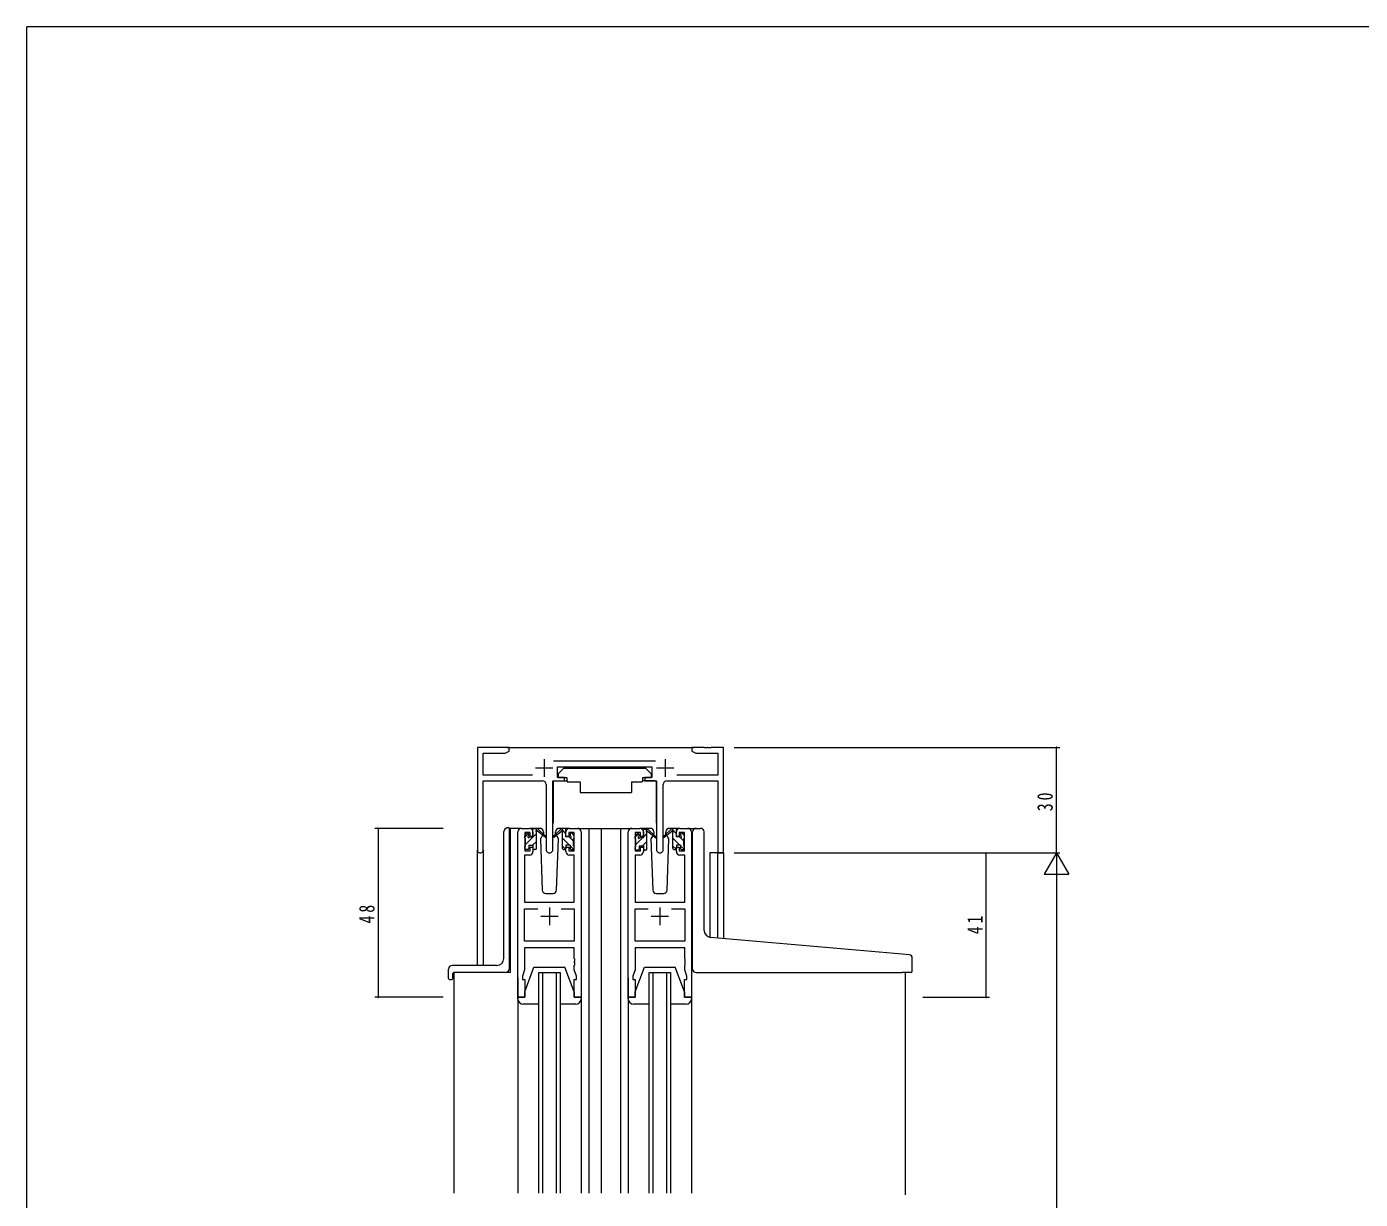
# Model space of a CAD drawing. Units: millimetres, scale not verified. Extents: x -567 to 567, y -403 to 403.
# Drawn here: x -562.7 to -183.4, y 65.5 to 399 of the extents above; entities that cross this region are included whole.
import ezdxf

# ---------------------------------------------------------------- set-up
doc = ezdxf.new("R2010")
doc.units = ezdxf.units.MM
doc.header["$LTSCALE"] = 2
for name, color, linetype, lineweight in [('0-1_YKK_ZWAK', 7, 'Continuous', 18), ('0-3_YKK_11', 7, 'Continuous', 18), ('0-4_YKK_12', 2, 'Continuous', 18), ('0-5_YKK_13', 4, 'Continuous', 18), ('0-6_YKK_D', 6, 'Continuous', 18)]:
    doc.layers.add(name, color=color, linetype=linetype, lineweight=lineweight)
doc.styles.add('ＭＳ ゴシック', font='')
doc.styles.get('ＭＳ ゴシック').set_extended_font_data('MS Gothic')

msp = doc.modelspace()

# ---------------------------------------------------------------- linework, layer by layer
at = {"layer": '0-1_YKK_ZWAK'}
for p in [(-562.726, -350.982), (537.274, 399.018)]:
    msp.add_line(p, (-562.726, 399.018), dxfattribs=at)
at = {"layer": '0-3_YKK_11'}
for p, q in [((-425.526, 194.018), (-434.526, 194.018)), ((-434.526, 194.018), (-434.526, 164.833)), ((-425.526, 193.018), (-425.526, 194.018)), ((-364.526, 194.018), (-368.068, 194.018)), ((-364.526, 164.018), (-364.526, 194.018)), ((-432.896, 192.388), (-426.617, 192.388)), ((-432.896, 186.148), (-432.896, 192.388)), ((-426.617, 192.388), (-425.526, 193.018)), ((-415.526, 190.718), (-415.526, 185.718)), ((-383.824, 190.148), (-412.834, 190.148)), ((-381.126, 190.718), (-381.126, 185.718)), ((-372.435, 192.388), (-366.156, 192.388)), ((-366.156, 192.388), (-366.156, 186.148)), ((-418.876, 186.148), (-432.896, 186.148)), ((-418.026, 188.218), (-413.026, 188.218)), ((-411.726, 185.518), (-411.726, 188.518)), ((-411.726, 188.518), (-384.926, 188.518)), ((-384.926, 188.518), (-384.926, 185.518)), ((-383.626, 188.218), (-378.626, 188.218)), ((-366.156, 186.148), (-377.776, 186.148)), ((-432.896, 184.518), (-415.976, 184.518)), ((-432.896, 164.833), (-432.896, 184.518)), ((-414.976, 183.518), (-414.976, 164.968)), ((-413.076, 164.968), (-413.076, 184.518)), ((-383.576, 184.518), (-383.576, 164.968)), ((-381.676, 164.968), (-381.676, 183.518)), ((-380.676, 184.518), (-366.156, 184.518)), ((-366.156, 184.518), (-366.156, 164.018)), ((-422.026, 171.018), (-419.726, 171.018)), ((-408.326, 171.018), (-406.026, 171.018)), ((-390.626, 171.018), (-388.326, 171.018)), ((-376.926, 171.018), (-374.626, 171.018)), ((-423.026, 123.018), (-423.026, 170.018)), ((-419.526, 169.818), (-421.026, 169.818)), ((-421.026, 169.818), (-421.026, 164.618)), ((-407.026, 164.618), (-407.026, 169.818)), ((-405.026, 170.018), (-405.026, 123.018)), ((-391.626, 123.018), (-391.626, 170.018)), ((-389.626, 169.818), (-389.626, 164.618)), ((-388.126, 169.818), (-389.626, 169.818)), ((-375.626, 164.618), (-375.626, 169.818)), ((-373.626, 170.018), (-373.626, 123.018)), ((-419.726, 163.418), (-421.096, 163.418)), ((-421.096, 163.418), (-421.096, 150.018)), ((-421.026, 164.618), (-419.526, 164.618)), ((-418.726, 165.718), (-418.726, 164.418)), ((-409.326, 164.418), (-409.326, 165.718)), ((-406.956, 163.418), (-408.326, 163.418)), ((-406.956, 150.018), (-406.956, 163.418)), ((-388.326, 163.418), (-389.696, 163.418)), ((-389.696, 163.418), (-389.696, 150.018)), ((-389.626, 164.618), (-388.126, 164.618)), ((-387.326, 165.718), (-387.326, 164.418)), ((-377.926, 164.418), (-377.926, 165.718)), ((-375.556, 163.418), (-376.926, 163.418)), ((-375.556, 150.018), (-375.556, 163.418)), ((-366.156, 164.018), (-364.526, 164.018)), ((-421.096, 150.018), (-406.956, 150.018)), ((-421.096, 148.088), (-417.376, 148.088)), ((-421.096, 138.948), (-421.096, 148.088)), ((-414.026, 148.518), (-414.026, 143.518)), ((-410.676, 148.088), (-406.956, 148.088)), ((-410.676, 148.088), (-406.956, 148.088)), ((-406.956, 148.088), (-406.956, 138.948)), ((-389.696, 150.018), (-375.556, 150.018)), ((-389.696, 148.088), (-385.976, 148.088)), ((-389.696, 138.948), (-389.696, 148.088)), ((-382.626, 148.518), (-382.626, 143.518)), ((-379.276, 148.088), (-375.556, 148.088)), ((-379.276, 148.088), (-375.556, 148.088)), ((-375.556, 148.088), (-375.556, 138.948)), ((-416.526, 146.018), (-411.526, 146.018)), ((-385.126, 146.018), (-380.126, 146.018)), ((-406.956, 138.948), (-421.096, 138.948)), ((-421.096, 137.018), (-421.096, 130.749)), ((-406.956, 137.018), (-421.096, 137.018)), ((-406.956, 133.976), (-406.956, 137.018)), ((-375.556, 138.948), (-389.696, 138.948)), ((-389.696, 137.018), (-389.696, 130.749)), ((-375.556, 137.018), (-389.696, 137.018)), ((-375.556, 133.976), (-375.556, 137.018)), ((-375.436, 132.243), (-375.436, 132.793)), ((-421.096, 130.749), (-421.726, 129.018)), ((-406.326, 129.018), (-406.956, 130.749)), ((-389.696, 130.749), (-390.326, 129.018)), ((-374.926, 129.018), (-375.556, 130.749)), ((-405.026, 123.018), (-407.026, 123.018))]:
    msp.add_line(p, q, dxfattribs=at)
for points in [[(-368.068, 194.018), (-368.251, 193.898), (-368.801, 193.898), (-368.984, 194.018), (-369.068, 194.018), (-369.251, 193.898), (-369.801, 193.898), (-369.984, 194.018), (-373.526, 194.018), (-373.526, 193.018), (-372.435, 192.388)], [(-413.076, 184.518), (-409.726, 184.518), (-409.726, 185.518), (-411.726, 185.518)], [(-384.926, 185.518), (-386.926, 185.518), (-386.926, 184.518), (-383.576, 184.518)], [(-418.726, 170.018), (-418.726, 168.718), (-419.526, 168.718), (-419.526, 169.818)], [(-407.026, 169.818), (-408.526, 169.818), (-408.526, 168.718), (-409.326, 168.718), (-409.326, 170.018)], [(-387.326, 170.018), (-387.326, 168.718), (-388.126, 168.718), (-388.126, 169.818)], [(-375.626, 169.818), (-377.126, 169.818), (-377.126, 168.718), (-377.926, 168.718), (-377.926, 170.018)], [(-419.526, 164.618), (-419.526, 165.718), (-418.726, 165.718)], [(-409.326, 165.718), (-408.526, 165.718), (-408.526, 164.618), (-407.026, 164.618)], [(-388.126, 164.618), (-388.126, 165.718), (-387.326, 165.718)], [(-377.926, 165.718), (-377.126, 165.718), (-377.126, 164.618), (-375.626, 164.618)], [(-406.836, 132.793), (-406.956, 132.976), (-406.956, 133.059), (-406.836, 133.243), (-406.836, 133.793), (-406.956, 133.976)], [(-406.956, 130.749), (-406.956, 132.059), (-406.836, 132.243), (-406.836, 132.793)], [(-375.436, 132.793), (-375.556, 132.976), (-375.556, 133.059), (-375.436, 133.243), (-375.436, 133.793), (-375.556, 133.976)], [(-421.726, 129.018), (-421.726, 128.018), (-421.026, 128.018), (-421.026, 123.018), (-423.026, 123.018)], [(-407.026, 123.018), (-407.026, 128.018), (-406.326, 128.018), (-406.326, 129.018)], [(-390.326, 129.018), (-390.326, 128.018), (-389.626, 128.018), (-389.626, 123.018), (-391.626, 123.018)], [(-373.626, 123.018), (-375.626, 123.018), (-375.626, 128.018), (-374.926, 128.018), (-374.926, 129.018)], [(-375.556, 130.749), (-375.556, 132.059), (-375.436, 132.243)]]:
    msp.add_lwpolyline(points, dxfattribs=at)
for centre, radius, start, end in [((-415.976, 183.518), 1, 0.00001, 89.99999), ((-380.676, 183.518), 1, 90.00001, 179.99999), ((-422.026, 170.018), 1, 90.00001, 179.99999), ((-419.726, 170.018), 1, 0.00001, 89.99999), ((-408.326, 170.018), 1, 90.00001, 179.99999), ((-406.026, 170.018), 1, 0.00001, 89.99999), ((-390.626, 170.018), 1, 90.00001, 179.99999), ((-388.326, 170.018), 1, 0.00001, 89.99999), ((-376.926, 170.018), 1, 90.00001, 179.99999), ((-374.626, 170.018), 1, 0.00001, 89.99999), ((-433.711, 164.833), 0.815, 179.99999, 0.00001), ((-419.726, 164.418), 1, 270.00001, 359.99999), ((-414.026, 164.968), 0.95, 179.99999, 0.00001), ((-408.326, 164.418), 1, 180.00001, 269.99999), ((-388.326, 164.418), 1, 270.00001, 359.99999), ((-382.626, 164.968), 0.95, 179.99999, 0.00001), ((-376.926, 164.418), 1, 180.00001, 269.99999)]:
    msp.add_arc(centre, radius, start, end, dxfattribs=at)
at = {"layer": '0-4_YKK_12'}
for p, q in [((-426.026, 194.018), (-373.026, 194.018)), ((-422.026, 171.018), (-425.226, 171.018)), ((-425.226, 171.018), (-425.226, 130.018)), ((-407.176, 171.018), (-399.326, 171.018)), ((-402.826, 171.018), (-402.826, 67.268)), ((-399.326, 171.018), (-390.626, 171.018)), ((-399.326, 171.018), (-399.326, 67.268)), ((-393.826, 171.018), (-393.826, 67.268)), ((-374.626, 171.018), (-371.426, 171.018)), ((-434.526, 132.018), (-434.526, 164.833)), ((-432.896, 164.833), (-432.896, 132.018)), ((-368.426, 164.018), (-368.426, 140.054)), ((-364.526, 164.018), (-368.426, 164.018)), ((-366.156, 139.843), (-366.156, 164.018)), ((-364.526, 164.018), (-364.526, 139.7)), ((-425.226, 130.018), (-441.226, 130.018)), ((-441.226, 130.018), (-441.226, 67.268)), ((-417.026, 130.018), (-411.026, 130.018)), ((-417.026, 67.268), (-417.026, 130.018)), ((-416.026, 130.018), (-416.026, 67.268)), ((-412.026, 67.268), (-412.026, 130.018)), ((-411.026, 130.018), (-411.026, 67.268)), ((-385.626, 130.018), (-379.626, 130.018)), ((-385.626, 67.268), (-385.626, 130.018)), ((-384.626, 130.018), (-384.626, 67.268)), ((-380.626, 67.268), (-380.626, 130.018)), ((-379.626, 130.018), (-379.626, 67.268)), ((-312.826, 130.016), (-312.826, 66.768))]:
    msp.add_line(p, q, dxfattribs=at)
at = {"layer": '0-5_YKK_13'}
for p, q in [((-409.923, 188.118), (-411.523, 186.518)), ((-411.523, 186.518), (-411.523, 185.518)), ((-409.923, 188.118), (-386.723, 188.118)), ((-386.723, 188.118), (-385.123, 186.518)), ((-385.123, 186.518), (-385.123, 185.518)), ((-412.973, 184.218), (-412.973, 172.518)), ((-412.673, 184.518), (-409.035, 184.518)), ((-411.523, 185.518), (-409.123, 185.518)), ((-408.982, 184.218), (-405.323, 184.218)), ((-405.323, 184.218), (-405.323, 181.218)), ((-390.664, 184.218), (-390.664, 181.218)), ((-390.664, 184.218), (-387.664, 184.218)), ((-383.979, 184.517), (-387.617, 184.517)), ((-387.523, 185.518), (-385.123, 185.518)), ((-383.679, 184.217), (-383.68, 172.518)), ((-405.323, 181.218), (-390.664, 181.218)), ((-426.112, 171.123), (-426.025, 171.131)), ((-425.527, 171.174), (-426.025, 171.131)), ((-425.527, 171.174), (-425.527, 131.018)), ((-416.739, 171.018), (-419.726, 171.018)), ((-418.725, 168.618), (-418.725, 170.718)), ((-418.701, 170.835), (-418.543, 170.994)), ((-418.425, 171.018), (-417.635, 171.018)), ((-417.725, 170.518), (-417.725, 171.018)), ((-417.442, 170.947), (-415.259, 168.899)), ((-410.61, 170.947), (-412.793, 168.899)), ((-408.326, 171.018), (-411.313, 171.018)), ((-409.627, 171.018), (-410.417, 171.018)), ((-410.327, 170.518), (-410.327, 171.018)), ((-409.327, 168.618), (-409.327, 170.718)), ((-385.339, 171.018), (-388.326, 171.018)), ((-387.025, 170.818), (-386.235, 170.818)), ((-386.325, 170.318), (-386.325, 170.818)), ((-386.042, 170.747), (-383.859, 168.699)), ((-379.21, 170.947), (-381.393, 168.899)), ((-376.926, 171.018), (-379.913, 171.018)), ((-378.227, 171.018), (-379.017, 171.018)), ((-378.927, 170.518), (-378.927, 171.018)), ((-377.927, 168.618), (-377.927, 170.718)), ((-372.326, 171.018), (-371.026, 171.018)), ((-427.025, 134.018), (-427.025, 170.127)), ((-421.025, 168.511), (-419.967, 169.57)), ((-421.025, 168.318), (-421.025, 168.918)), ((-420.938, 169.13), (-420.438, 169.63)), ((-420.825, 166.466), (-417.725, 169.566)), ((-420.825, 166.018), (-420.825, 168.118)), ((-419.925, 169.418), (-419.925, 169.079)), ((-419.464, 168.618), (-418.725, 168.618)), ((-418.829, 166.218), (-417.725, 167.321)), ((-417.725, 165.318), (-417.725, 169.918)), ((-415.292, 168.555), (-417.432, 170.251)), ((-415.968, 169.09), (-416.568, 168.05)), ((-416.568, 168.05), (-416.06, 153.483)), ((-412.76, 168.555), (-410.62, 170.251)), ((-411.484, 168.05), (-412.331, 169.518)), ((-411.992, 153.483), (-411.484, 168.05)), ((-410.327, 165.318), (-410.327, 169.918)), ((-408.307, 166.218), (-410.327, 168.237)), ((-409.327, 169.482), (-410.129, 170.285)), ((-408.588, 168.618), (-409.327, 168.618)), ((-407.227, 167.382), (-408.238, 168.394)), ((-408.127, 169.418), (-408.127, 169.079)), ((-407.114, 169.13), (-407.614, 169.63)), ((-407.227, 166.018), (-407.227, 168.118)), ((-407.027, 168.318), (-407.027, 168.918)), ((-389.625, 168.48), (-388.647, 169.459)), ((-389.625, 168.118), (-389.625, 168.718)), ((-389.538, 168.93), (-389.038, 169.43)), ((-389.425, 166.435), (-387.443, 168.418)), ((-389.425, 165.818), (-389.425, 167.918)), ((-388.525, 169.218), (-388.525, 168.879)), ((-388.064, 168.418), (-387.325, 168.418)), ((-387.598, 166.018), (-386.325, 167.29)), ((-387.325, 168.418), (-387.325, 170.518)), ((-387.325, 168.535), (-386.325, 169.535)), ((-386.325, 165.118), (-386.325, 169.718)), ((-383.892, 168.354), (-386.032, 170.051)), ((-384.648, 168.954), (-385.168, 168.05)), ((-385.168, 168.05), (-384.66, 153.483)), ((-381.36, 168.555), (-379.22, 170.251)), ((-380.084, 168.05), (-380.931, 169.518)), ((-380.592, 153.483), (-380.084, 168.05)), ((-378.927, 165.318), (-378.927, 169.918)), ((-376.907, 166.218), (-378.927, 168.237)), ((-377.927, 169.482), (-378.729, 170.285)), ((-377.188, 168.618), (-377.927, 168.618)), ((-375.827, 167.382), (-376.838, 168.394)), ((-376.727, 169.418), (-376.727, 169.079)), ((-375.714, 169.13), (-376.214, 169.63)), ((-375.827, 166.018), (-375.827, 168.118)), ((-375.627, 168.318), (-375.627, 168.918)), ((-373.326, 140.47), (-373.326, 170.018)), ((-370.026, 142.014), (-370.026, 170.018)), ((-421.025, 165.318), (-421.025, 165.818)), ((-420.225, 165.018), (-420.725, 165.018)), ((-419.925, 166.218), (-418.725, 166.218)), ((-419.925, 166.218), (-419.925, 165.318)), ((-418.725, 166.218), (-418.725, 165.318)), ((-418.025, 165.018), (-418.425, 165.018)), ((-409.428, 165.093), (-410.327, 165.992)), ((-410.027, 165.018), (-409.627, 165.018)), ((-408.127, 166.218), (-409.327, 166.218)), ((-409.327, 166.218), (-409.327, 165.318)), ((-408.127, 166.218), (-408.127, 165.318)), ((-407.158, 165.069), (-408.127, 166.037)), ((-407.827, 165.018), (-407.327, 165.018)), ((-407.027, 165.318), (-407.027, 165.818)), ((-389.625, 165.118), (-389.625, 165.618)), ((-388.825, 164.818), (-389.325, 164.818)), ((-388.797, 164.819), (-388.527, 165.089)), ((-388.525, 166.018), (-388.525, 165.118)), ((-388.525, 166.018), (-387.325, 166.018)), ((-387.325, 166.018), (-387.325, 165.118)), ((-386.625, 164.818), (-387.025, 164.818)), ((-386.541, 164.83), (-386.338, 165.033)), ((-378.028, 165.093), (-378.927, 165.992)), ((-378.627, 165.018), (-378.227, 165.018)), ((-376.727, 166.218), (-377.927, 166.218)), ((-377.927, 166.218), (-377.927, 165.318)), ((-376.727, 166.218), (-376.727, 165.318)), ((-375.758, 165.069), (-376.727, 166.037)), ((-376.427, 165.018), (-375.927, 165.018)), ((-375.627, 165.318), (-375.627, 165.818)), ((-415.06, 152.518), (-412.992, 152.518)), ((-383.66, 152.518), (-381.592, 152.518)), ((-373.326, 131.002), (-373.326, 140.47)), ((-313.739, 135.257), (-368.2, 140.022)), ((-311.739, 135.082), (-313.739, 135.257)), ((-310.826, 130.302), (-310.826, 134.086)), ((-442.726, 128.318), (-442.726, 131.018)), ((-429.025, 132.018), (-441.726, 132.018)), ((-441.526, 128.318), (-441.526, 129.718)), ((-426.527, 130.018), (-441.226, 130.018)), ((-421.026, 124.518), (-418.426, 131.518)), ((-418.426, 131.518), (-409.626, 131.518)), ((-407.026, 124.518), (-409.626, 131.518)), ((-389.626, 124.518), (-387.026, 131.518)), ((-387.026, 131.518), (-378.226, 131.518)), ((-375.626, 124.518), (-378.226, 131.518)), ((-372.326, 130.002), (-313.826, 130.002)), ((-311.126, 130.002), (-313.826, 130.002)), ((-442.426, 128.018), (-441.826, 128.018)), ((-423.026, 128.518), (-423.026, 67.268)), ((-405.026, 128.518), (-405.026, 67.268)), ((-391.626, 128.518), (-391.626, 67.268)), ((-373.626, 128.518), (-373.626, 67.268)), ((-423.026, 122.518), (-423.026, 123.018)), ((-407.026, 124.518), (-407.026, 123.018)), ((-407.026, 123.018), (-405.026, 123.018)), ((-405.026, 123.018), (-405.026, 122.518)), ((-391.626, 122.518), (-391.626, 123.018)), ((-373.626, 123.018), (-373.626, 122.518)), ((-417.026, 121.018), (-421.526, 121.018)), ((-406.526, 121.018), (-411.026, 121.018)), ((-385.626, 121.018), (-390.126, 121.018)), ((-375.126, 121.018), (-379.626, 121.018))]:
    msp.add_line(p, q, dxfattribs=at)
for points in [[(-409.123, 185.518), (-409.123, 185.018), (-408.982, 184.218)], [(-387.523, 185.518), (-387.523, 185.018), (-387.664, 184.218)], [(-415.74, 170.053), (-415.721, 169.518), (-415.79, 169.398)], [(-411.484, 168.05), (-412.331, 169.518), (-412.312, 170.053)], [(-384.34, 170.053), (-384.321, 169.518), (-384.465, 169.268)], [(-380.782, 169.259), (-380.931, 169.518), (-380.912, 170.053)], [(-423.026, 123.018), (-421.026, 123.018), (-421.026, 124.518)], [(-391.626, 123.018), (-389.626, 123.018), (-389.626, 124.518)], [(-375.626, 124.518), (-375.626, 123.018), (-373.626, 123.018)]]:
    msp.add_lwpolyline(points, dxfattribs=at)
for centre, radius, start, end in [((-412.673, 184.218), 0.3, 90, 180), ((-383.979, 184.217), 0.3, 359.99647, 89.99647), ((-426.025, 170.127), 1, 95, 180), ((-418.425, 170.718), 0.3, 90, 180), ((-417.635, 170.718), 0.3, 49.89741, 90), ((-416.739, 170.018), 1, 2, 90), ((-411.313, 170.018), 1, 90, 178), ((-410.417, 170.718), 0.3, 90, 130.10259), ((-409.627, 170.718), 0.3, 0, 90), ((-387.025, 170.518), 0.3, 90, 180), ((-386.235, 170.518), 0.3, 49.89741, 90), ((-385.339, 170.018), 1, 2, 90), ((-379.913, 170.018), 1, 90, 178), ((-379.017, 170.718), 0.3, 90, 130.10259), ((-378.227, 170.718), 0.3, 0, 90), ((-372.326, 170.018), 1, 90, 180), ((-371.026, 170.018), 1, 0, 90), ((-420.725, 168.918), 0.3, 135, 180), ((-420.825, 168.318), 0.2, 180, 270), ((-420.225, 169.418), 0.3, 0, 135), ((-419.925, 168.618), 0.25, 123.05573, 326.94427), ((-420.225, 169.079), 0.3, 303.05573, 0), ((-419.464, 168.318), 0.3, 90, 146.94427), ((-417.725, 170.318), 0.2, 20.88332, 233.1301), ((-418.025, 169.918), 0.3, 0, 53.1301), ((-417.258, 170.496), 0.3, 200.88332, 234.62002), ((-415.176, 168.718), 0.2, 234.62002, 114.62002), ((-412.876, 168.718), 0.2, 65.37998, 305.37998), ((-410.794, 170.496), 0.3, 305.37998, 339.11668), ((-410.327, 170.318), 0.2, 306.8699, 159.11668), ((-410.027, 169.918), 0.3, 126.8699, 180), ((-408.588, 168.318), 0.3, 33.05573, 90), ((-408.127, 168.618), 0.25, 213.05573, 56.94427), ((-407.827, 169.418), 0.3, 45, 180), ((-407.827, 169.079), 0.3, 180, 236.94427), ((-407.227, 168.318), 0.2, 270, 0), ((-407.327, 168.918), 0.3, 0, 45), ((-389.325, 168.718), 0.3, 135, 180), ((-389.425, 168.118), 0.2, 180, 270), ((-388.825, 169.218), 0.3, 0, 135), ((-388.525, 168.418), 0.25, 123.05573, 326.94427), ((-388.825, 168.879), 0.3, 303.05573, 0), ((-388.064, 168.118), 0.3, 90, 146.94427), ((-386.325, 170.118), 0.2, 20.88332, 233.1301), ((-386.625, 169.718), 0.3, 0, 53.1301), ((-385.858, 170.296), 0.3, 200.88332, 234.62002), ((-383.776, 168.518), 0.2, 234.62002, 114.62002), ((-381.476, 168.718), 0.2, 65.37998, 305.37998), ((-379.394, 170.496), 0.3, 305.37998, 339.11668), ((-378.927, 170.318), 0.2, 306.8699, 159.11668), ((-378.627, 169.918), 0.3, 126.8699, 180), ((-377.188, 168.318), 0.3, 33.05573, 90), ((-376.727, 168.618), 0.25, 213.05573, 56.94427), ((-376.427, 169.418), 0.3, 45, 180), ((-376.427, 169.079), 0.3, 180, 236.94427), ((-375.827, 168.318), 0.2, 270, 0), ((-375.927, 168.918), 0.3, 0, 45), ((-420.825, 165.818), 0.2, 90, 180), ((-420.725, 165.318), 0.3, 180, 270), ((-420.225, 165.318), 0.3, 270, 0), ((-418.425, 165.318), 0.3, 180, 270), ((-418.025, 165.318), 0.3, 270, 0), ((-410.027, 165.318), 0.3, 180, 270), ((-409.627, 165.318), 0.3, 270, 0), ((-407.827, 165.318), 0.3, 180, 270), ((-407.327, 165.318), 0.3, 270, 0), ((-407.227, 165.818), 0.2, 0, 90), ((-389.425, 165.618), 0.2, 90, 180), ((-389.325, 165.118), 0.3, 180, 270), ((-388.825, 165.118), 0.3, 270, 0), ((-387.025, 165.118), 0.3, 180, 270), ((-386.625, 165.118), 0.3, 270, 0), ((-378.627, 165.318), 0.3, 180, 270), ((-378.227, 165.318), 0.3, 270, 0), ((-376.427, 165.318), 0.3, 180, 270), ((-375.927, 165.318), 0.3, 270, 0), ((-375.827, 165.818), 0.2, 0, 90), ((-415.06, 153.518), 1, 182, 270), ((-412.992, 153.518), 1, 270, 358), ((-383.66, 153.518), 1, 182, 270), ((-381.592, 153.518), 1, 270, 358), ((-368.026, 142.014), 2, 180, 265), ((-429.025, 134.018), 2, 270, 0), ((-311.826, 134.086), 1, 0, 85), ((-441.726, 131.018), 1, 90, 180), ((-441.226, 129.718), 0.3, 90, 180), ((-426.527, 131.018), 1, 270, 0), ((-372.326, 131.002), 1, 180, 224.427), ((-372.326, 131.002), 1, 224.427, 270), ((-372.326, 131.002), 1, 224.427, 238.63306), ((-311.126, 130.302), 0.3, 270, 0), ((-442.426, 128.318), 0.3, 180, 270), ((-441.826, 128.318), 0.3, 270, 0), ((-421.526, 122.518), 1.5, 180, 270), ((-406.526, 122.518), 1.5, 270, 0), ((-390.126, 122.518), 1.5, 180, 270), ((-375.126, 122.518), 1.5, 270, 0)]:
    msp.add_arc(centre, radius, start, end, dxfattribs=at)
at = {"layer": '0-6_YKK_D'}
for p, q in [((-361.526, 194.018), (-268.826, 194.018)), ((-269.826, 164.018), (-269.826, 194.018)), ((-444.226, 171.018), (-463.726, 171.018)), ((-462.726, 171.018), (-462.726, 123.018)), ((-361.526, 164.018), (-268.826, 164.018)), ((-314.826, 164.018), (-268.826, 164.018)), ((-307.826, 164.018), (-288.826, 164.018)), ((-289.826, 123.018), (-289.826, 164.018)), ((-269.826, 164.018), (-266.326, 157.955)), ((-269.826, 164.018), (-269.826, 151.893)), ((-269.826, 157.018), (-269.826, -228.982)), ((-444.226, 123.018), (-463.726, 123.018)), ((-307.826, 123.018), (-288.826, 123.018))]:
    msp.add_line(p, q, dxfattribs=at)
msp.add_lwpolyline([(-269.826, 164.018), (-273.326, 157.955), (-266.326, 157.955)], dxfattribs=at)
for centre, start, end in [((-269.826, 194.018), 90, 270), ((-269.826, 194.018), 270, 90), ((-462.726, 171.018), 90, 270), ((-462.726, 171.018), 270, 90), ((-289.826, 164.018), 90, 270), ((-289.826, 164.018), 270, 90), ((-462.726, 123.018), 90, 270), ((-462.726, 123.018), 270, 90), ((-289.826, 123.018), 90, 270), ((-289.826, 123.018), 270, 90)]:
    msp.add_arc(centre, 0.106, start, end, dxfattribs=at)

# ---------------------------------------------------------------- texts
at = {"layer": '0-6_YKK_D', "color": 7, "char_height": 4.399, "attachment_point": 7, "rotation": 90, "style": 'ＭＳ ゴシック'}
for s, insert in [('\\T1.37;\\W0.75;30', (-270.826, 175.887)), ('\\T1.37;\\W0.75;48', (-463.726, 143.96)), ('\\T1.37;\\W0.75;41', (-290.826, 140.911))]:
    msp.add_mtext(s, dxfattribs=dict(at, insert=insert))

doc.saveas('drawing.dxf')
